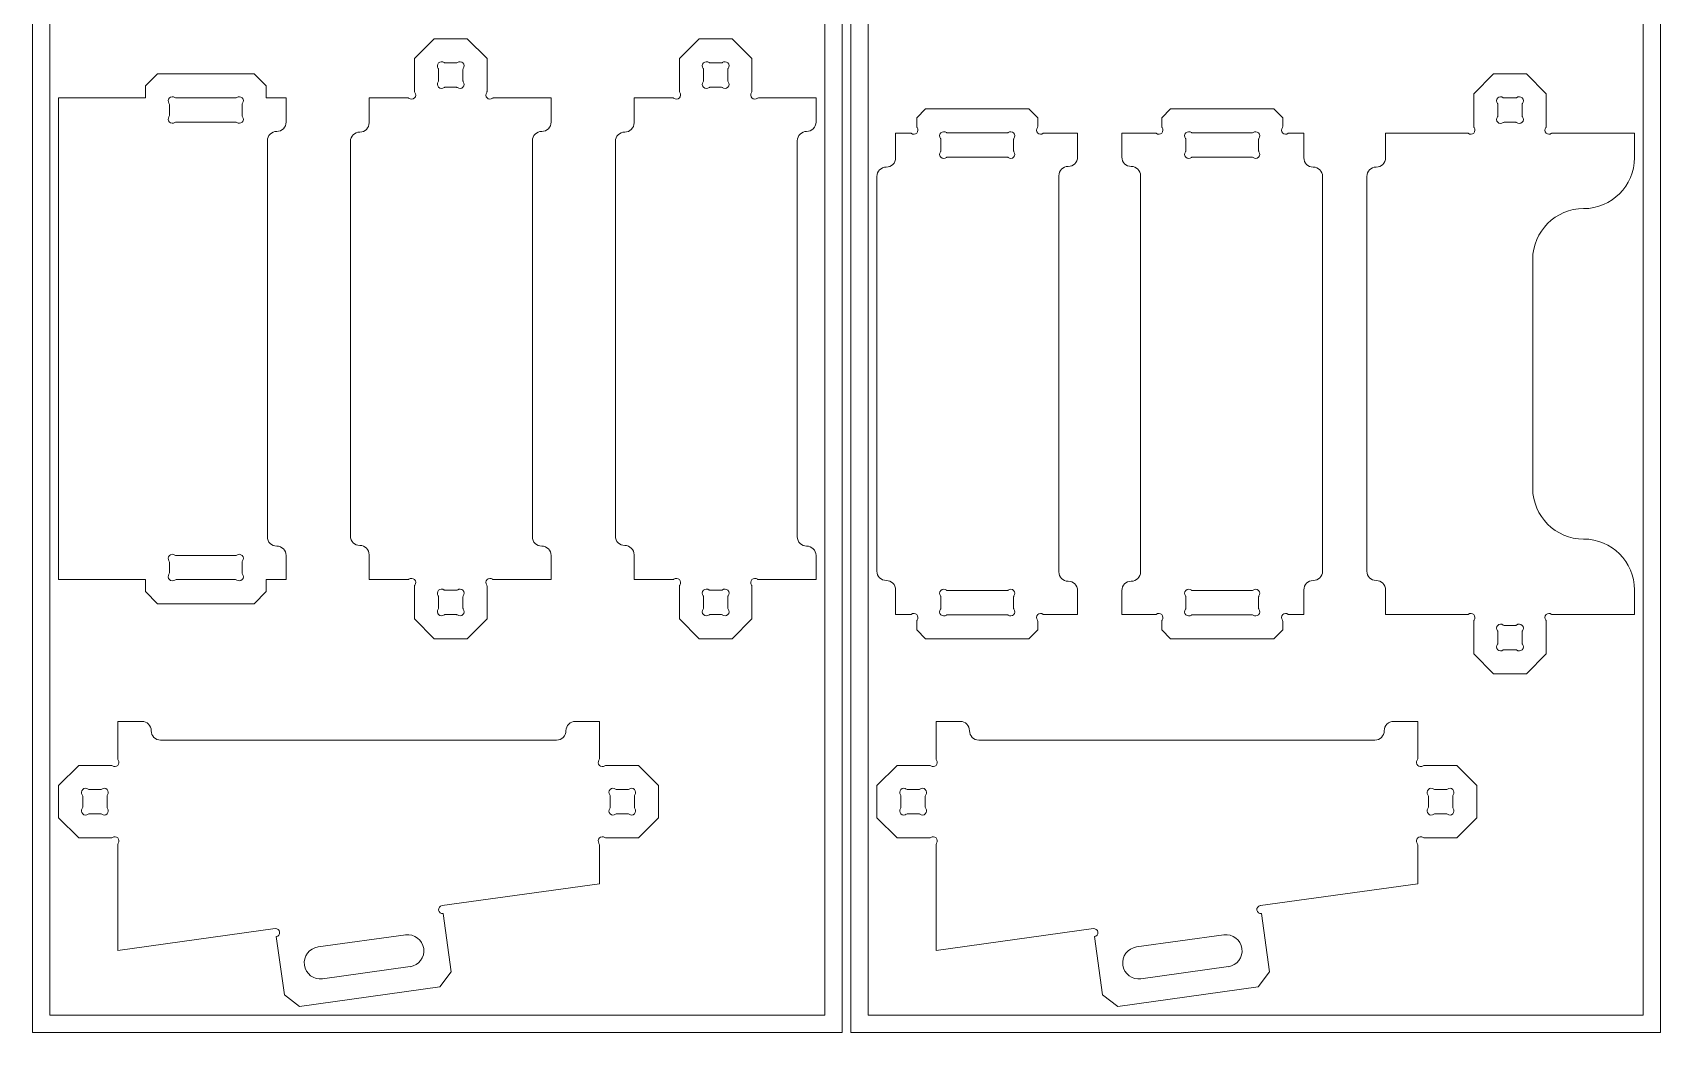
# Model space of a CAD drawing. Header units: millimetres. Extents: x 0 to 2440, y 0 to 1220.
# Drawn here: x 0 to 1217, y 0 to 747 of the extents above; entities that cross this region are included whole.
import ezdxf

# ---------------------------------------------------------------- set-up
doc = ezdxf.new("R2010")
doc.units = ezdxf.units.MM

msp = doc.modelspace()

# ---------------------------------------------------------------- linework, layer by layer
at = {"color": 7, "linetype": 'Continuous', "lineweight": 15}
for p, q in [((0, 1220), (0, 0)), ((605.1, 0), (605.1, 1220)), ((611.6, 1220), (611.6, 0)), ((1216.8, 0), (1216.8, 1220)), ((13, 1207), (13, 13)), ((592.1, 13), (592.1, 1207)), ((624.6, 1207), (624.6, 13)), ((1203.8, 13), (1203.8, 1207)), ((285.5, 727.9), (300.2, 742.7)), ((300.2, 742.7), (324.9, 742.7)), ((324.9, 742.7), (339.7, 727.9)), ((483.5, 727.9), (498.3, 742.7)), ((498.3, 742.7), (523, 742.7)), ((523, 742.7), (537.7, 727.9)), ((285.5, 703.3), (285.5, 727.9)), ((303.5, 711.3), (303.5, 719.9)), ((308.2, 724.7), (316.9, 724.7)), ((321.7, 719.9), (321.7, 711.3)), ((339.7, 727.9), (339.7, 703.3)), ((483.5, 703.3), (483.5, 727.9)), ((501.5, 711.3), (501.5, 719.9)), ((506.3, 724.7), (515, 724.7)), ((519.7, 719.9), (519.7, 711.3)), ((537.7, 727.9), (537.7, 703.3)), ((84.3, 707.5), (93.3, 716.5)), ((84.3, 698.5), (84.3, 707.5)), ((93.3, 716.5), (165.7, 716.5)), ((165.7, 716.5), (174.7, 707.5)), ((174.7, 707.5), (174.7, 698.5)), ((316.9, 706.5), (308.2, 706.5)), ((515, 706.5), (506.3, 706.5)), ((1077.2, 701.7), (1091.9, 716.5)), ((1091.9, 716.5), (1116.6, 716.5)), ((1116.6, 716.5), (1131.4, 701.7)), ((19.5, 698.5), (84.3, 698.5)), ((19.5, 698.5), (19.5, 338.5)), ((107.3, 698.5), (151.7, 698.5)), ((174.7, 698.5), (189.5, 698.5)), ((189.5, 698.5), (189.5, 680.5)), ((251.6, 698.5), (280.7, 698.5)), ((251.6, 680), (251.6, 698.5)), ((344.4, 698.5), (387.6, 698.5)), ((387.6, 698.5), (387.6, 680.5)), ((449.6, 698.5), (478.8, 698.5)), ((449.6, 680), (449.6, 698.5)), ((542.5, 698.5), (585.6, 698.5)), ((585.6, 698.5), (585.6, 680.5)), ((1077.2, 677.1), (1077.2, 701.7)), ((1095.2, 685.1), (1095.2, 693.7)), ((1099.9, 698.5), (1108.6, 698.5)), ((1113.4, 693.7), (1113.4, 685.1)), ((1131.4, 701.7), (1131.4, 677.1)), ((102.3, 685.5), (102.3, 693.5)), ((156.7, 693.5), (156.7, 685.5)), ((660.9, 683.7), (667.5, 690.3)), ((660.9, 677.1), (660.9, 683.7)), ((667.5, 690.3), (744.7, 690.3)), ((744.7, 690.3), (751.3, 683.7)), ((751.3, 683.7), (751.3, 677.1)), ((850.6, 690.3), (844, 683.7)), ((844, 683.7), (844, 677.1)), ((927.8, 690.3), (850.6, 690.3)), ((934.4, 683.7), (927.8, 690.3)), ((934.4, 677.1), (934.4, 683.7)), ((151.7, 680.5), (107.3, 680.5)), ((645.1, 672.3), (656.2, 672.3)), ((645.1, 653.8), (645.1, 672.3)), ((683.7, 672.4), (728.6, 672.4)), ((756.1, 672.3), (781.1, 672.3)), ((781.1, 672.3), (781.1, 654.3)), ((839.2, 672.3), (814.2, 672.3)), ((814.2, 672.3), (814.2, 654.3)), ((911.6, 672.4), (866.8, 672.4)), ((950.2, 672.3), (939.2, 672.3)), ((950.2, 653.8), (950.2, 672.3)), ((1011.3, 672.3), (1072.4, 672.3)), ((1011.3, 653.8), (1011.3, 672.3)), ((1108.6, 680.3), (1099.9, 680.3)), ((1136.1, 672.3), (1197.3, 672.3)), ((1197.3, 672.3), (1197.3, 653.8)), ((175.5, 370.5), (175.5, 666.5)), ((237.6, 666), (237.6, 371)), ((373.6, 370.5), (373.6, 666.5)), ((435.6, 666), (435.6, 371)), ((571.6, 370.5), (571.6, 666.5)), ((678.9, 659), (678.9, 667.6)), ((733.3, 667.6), (733.3, 659)), ((862, 667.6), (862, 659)), ((916.4, 659), (916.4, 667.6)), ((728.6, 654.2), (683.7, 654.2)), ((866.8, 654.2), (911.6, 654.2)), ((631.1, 639.8), (631.1, 344.8)), ((767.1, 344.3), (767.1, 640.3)), ((828.2, 640.3), (828.2, 344.3)), ((964.2, 344.8), (964.2, 639.8)), ((997.3, 639.8), (997.3, 344.8)), ((1121.3, 406.8), (1121.3, 577.8)), ((151.7, 356.5), (107.3, 356.5)), ((189.5, 338.5), (189.5, 356.5)), ((251.6, 357), (251.6, 338.5)), ((387.6, 338.5), (387.6, 356.5)), ((449.6, 357), (449.6, 338.5)), ((585.6, 338.5), (585.6, 356.5)), ((102.3, 351.5), (102.3, 343.5)), ((156.7, 343.5), (156.7, 351.5)), ((19.5, 338.5), (84.3, 338.5)), ((84.3, 338.5), (84.3, 329.5)), ((84.3, 329.5), (93.3, 320.5)), ((107.3, 338.5), (151.7, 338.5)), ((165.7, 320.5), (174.7, 329.5)), ((174.7, 329.5), (174.7, 338.5)), ((174.7, 338.5), (189.5, 338.5)), ((251.6, 338.5), (280.7, 338.5)), ((285.5, 333.7), (285.5, 309.1)), ((316.9, 330.5), (308.2, 330.5)), ((339.7, 309.1), (339.7, 333.7)), ((344.4, 338.5), (387.6, 338.5)), ((449.6, 338.5), (478.8, 338.5)), ((483.5, 333.7), (483.5, 309.1)), ((515, 330.5), (506.3, 330.5)), ((537.7, 309.1), (537.7, 333.7)), ((542.5, 338.5), (585.6, 338.5)), ((645.1, 330.8), (645.1, 312.3)), ((728.6, 330.4), (683.7, 330.4)), ((781.1, 312.3), (781.1, 330.3)), ((814.2, 312.3), (814.2, 330.3)), ((866.8, 330.4), (911.6, 330.4)), ((950.2, 330.8), (950.2, 312.3)), ((1011.3, 330.8), (1011.3, 312.3)), ((1197.3, 312.3), (1197.3, 330.8)), ((93.3, 320.5), (165.7, 320.5)), ((303.5, 325.7), (303.5, 317.1)), ((321.7, 317.1), (321.7, 325.7)), ((501.5, 325.7), (501.5, 317.1)), ((519.7, 317.1), (519.7, 325.7)), ((678.9, 325.6), (678.9, 317)), ((733.3, 317), (733.3, 325.6)), ((862, 317), (862, 325.6)), ((916.4, 325.6), (916.4, 317)), ((285.5, 309.1), (300.2, 294.3)), ((308.2, 312.3), (316.9, 312.3)), ((324.9, 294.3), (339.7, 309.1)), ((483.5, 309.1), (498.3, 294.3)), ((506.3, 312.3), (515, 312.3)), ((523, 294.3), (537.7, 309.1)), ((645.1, 312.3), (656.2, 312.3)), ((660.9, 307.5), (660.9, 300.9)), ((683.7, 312.2), (728.6, 312.2)), ((751.3, 300.9), (751.3, 307.5)), ((756.1, 312.3), (781.1, 312.3)), ((839.2, 312.3), (814.2, 312.3)), ((844, 300.9), (844, 307.5)), ((911.6, 312.2), (866.8, 312.2)), ((934.4, 307.5), (934.4, 300.9)), ((950.2, 312.3), (939.2, 312.3)), ((1011.3, 312.3), (1072.4, 312.3)), ((1077.2, 307.5), (1077.2, 282.9)), ((1108.6, 304.3), (1099.9, 304.3)), ((1131.4, 282.9), (1131.4, 307.5)), ((1136.1, 312.3), (1197.3, 312.3)), ((300.2, 294.3), (324.9, 294.3)), ((498.3, 294.3), (523, 294.3)), ((660.9, 300.9), (667.5, 294.3)), ((667.5, 294.3), (744.7, 294.3)), ((744.7, 294.3), (751.3, 300.9)), ((850.6, 294.3), (844, 300.9)), ((927.8, 294.3), (850.6, 294.3)), ((934.4, 300.9), (927.8, 294.3)), ((1095.2, 299.5), (1095.2, 290.9)), ((1113.4, 290.9), (1113.4, 299.5)), ((1077.2, 282.9), (1091.9, 268.1)), ((1099.9, 286.1), (1108.6, 286.1)), ((1116.6, 268.1), (1131.4, 282.9)), ((1091.9, 268.1), (1116.6, 268.1)), ((63.7, 232.5), (81.7, 232.5)), ((63.7, 204.6), (63.7, 232.5)), ((423.7, 232.5), (405.7, 232.5)), ((423.7, 204.6), (423.7, 232.5)), ((675.3, 232.5), (693.3, 232.5)), ((675.3, 204.6), (675.3, 232.5)), ((1035.3, 232.5), (1017.3, 232.5)), ((1035.3, 204.6), (1035.3, 232.5)), ((391.7, 218.5), (95.7, 218.5)), ((1003.3, 218.5), (707.3, 218.5)), ((19.5, 184.5), (34.5, 199.6)), ((34.5, 199.6), (58.7, 199.6)), ((452.9, 199.6), (428.7, 199.6)), ((467.9, 184.5), (452.9, 199.6)), ((631.1, 184.5), (646.2, 199.6)), ((646.2, 199.6), (670.3, 199.6)), ((1064.5, 199.6), (1040.4, 199.6)), ((1079.5, 184.5), (1064.5, 199.6)), ((19.5, 160.4), (19.5, 184.5)), ((467.9, 160.4), (467.9, 184.5)), ((631.1, 160.4), (631.1, 184.5)), ((1079.5, 160.4), (1079.5, 184.5)), ((37.5, 168.4), (37.5, 176.5)), ((42.5, 181.6), (50.7, 181.6)), ((55.7, 176.5), (55.7, 168.4)), ((431.7, 176.5), (431.7, 168.4)), ((444.9, 181.6), (436.7, 181.6)), ((449.9, 168.4), (449.9, 176.5)), ((649.1, 168.4), (649.1, 176.5)), ((654.2, 181.6), (662.3, 181.6)), ((667.3, 176.5), (667.3, 168.4)), ((1043.3, 176.5), (1043.3, 168.4)), ((1056.5, 181.6), (1048.4, 181.6)), ((1061.5, 168.4), (1061.5, 176.5)), ((34.5, 145.4), (19.5, 160.4)), ((50.7, 163.4), (42.5, 163.4)), ((436.7, 163.4), (444.9, 163.4)), ((452.9, 145.4), (467.9, 160.4)), ((646.2, 145.4), (631.1, 160.4)), ((662.3, 163.4), (654.2, 163.4)), ((1048.4, 163.4), (1056.5, 163.4)), ((1064.5, 145.4), (1079.5, 160.4)), ((58.7, 145.4), (34.5, 145.4)), ((63.7, 61.2), (63.7, 140.3)), ((423.7, 111.2), (423.7, 140.3)), ((428.7, 145.4), (452.9, 145.4)), ((670.3, 145.4), (646.2, 145.4)), ((675.3, 61.2), (675.3, 140.3)), ((1035.3, 111.2), (1035.3, 140.3)), ((1040.4, 145.4), (1064.5, 145.4)), ((306.1, 94.9), (423.7, 111.2)), ((917.7, 94.9), (1035.3, 111.2)), ((313, 45.4), (306.9, 88.9)), ((924.6, 45.4), (918.6, 88.9)), ((63.7, 61.2), (181.3, 77.6)), ((675.3, 61.2), (792.9, 77.6)), ((182.1, 71.6), (188.2, 28)), ((278.9, 72.9), (213.5, 63.9)), ((793.8, 71.6), (799.8, 28)), ((890.5, 72.9), (825.1, 63.9)), ((216.8, 40.1), (282.2, 49.2)), ((828.4, 40.1), (893.8, 49.2)), ((304.5, 34.1), (313, 45.4)), ((916.1, 34.1), (924.6, 45.4)), ((188.2, 28), (199.5, 19.5)), ((199.5, 19.5), (304.5, 34.1)), ((799.8, 28), (811.1, 19.5)), ((811.1, 19.5), (916.1, 34.1)), ((13, 13), (592.1, 13)), ((624.6, 13), (1203.8, 13)), ((0, 0), (605.1, 0)), ((611.6, 0), (1216.8, 0))]:
    msp.add_line(p, q, dxfattribs=at)
for centre, radius, start, end in [((305.7, 722.5), 3.1, 51.1275, 218.8725), ((305.7, 722.5), 3.1, 51.1275, 218.8725), ((302.5, 719.9), 1, 0, 38.8725), ((302.5, 719.9), 1, 0, 38.8725), ((308.2, 725.7), 1, 231.1275, 270), ((308.2, 725.7), 1, 231.1275, 270), ((316.9, 725.7), 1, 270, 308.8725), ((316.9, 725.7), 1, 270, 308.8725), ((319.5, 722.5), 3.1, 321.1275, 128.8725), ((319.5, 722.5), 3.1, 321.1275, 128.8725), ((322.7, 719.9), 1, 141.1275, 180), ((322.7, 719.9), 1, 141.1275, 180), ((503.7, 722.5), 3.1, 51.1275, 218.8725), ((503.7, 722.5), 3.1, 51.1275, 218.8725), ((500.5, 719.9), 1, 0, 38.8725), ((500.5, 719.9), 1, 0, 38.8725), ((506.3, 725.7), 1, 231.1275, 270), ((506.3, 725.7), 1, 231.1275, 270), ((515, 725.7), 1, 270, 308.8725), ((515, 725.7), 1, 270, 308.8725), ((517.5, 722.5), 3.1, 321.1275, 128.8725), ((517.5, 722.5), 3.1, 321.1275, 128.8725), ((520.7, 719.9), 1, 141.1275, 180), ((520.7, 719.9), 1, 141.1275, 180), ((305.7, 708.7), 3.1, 141.1275, 308.8725), ((305.7, 708.7), 3.1, 141.1275, 308.8725), ((302.5, 711.3), 1, 321.1275, 0), ((302.5, 711.3), 1, 321.1275, 0), ((308.2, 705.5), 1, 90, 128.8725), ((308.2, 705.5), 1, 90, 128.8725), ((316.9, 705.5), 1, 51.1275, 90), ((316.9, 705.5), 1, 51.1275, 90), ((319.5, 708.7), 3.1, 231.1275, 38.8725), ((319.5, 708.7), 3.1, 231.1275, 38.8725), ((322.7, 711.3), 1, 180, 218.8725), ((322.7, 711.3), 1, 180, 218.8725), ((503.7, 708.7), 3.1, 141.1275, 308.8725), ((503.7, 708.7), 3.1, 141.1275, 308.8725), ((500.5, 711.3), 1, 321.1275, 0), ((500.5, 711.3), 1, 321.1275, 0), ((506.3, 705.5), 1, 90, 128.8725), ((506.3, 705.5), 1, 90, 128.8725), ((515, 705.5), 1, 51.1275, 90), ((515, 705.5), 1, 51.1275, 90), ((517.5, 708.7), 3.1, 231.1275, 38.8725), ((517.5, 708.7), 3.1, 231.1275, 38.8725), ((520.7, 711.3), 1, 180, 218.8725), ((520.7, 711.3), 1, 180, 218.8725), ((104.5, 696.3), 3.1, 54.5577, 215.4423), ((104.5, 696.3), 3.1, 54.5577, 215.4423), ((100.5, 693.5), 1.8, 0, 35.4423), ((100.5, 693.5), 1.8, 0, 35.4423), ((107.3, 700.3), 1.8, 234.5577, 270), ((107.3, 700.3), 1.8, 234.5577, 270), ((151.7, 700.3), 1.8, 270, 305.4423), ((151.7, 700.3), 1.8, 270, 305.4423), ((154.5, 696.3), 3.1, 324.5577, 125.4423), ((154.5, 696.3), 3.1, 324.5577, 125.4423), ((158.5, 693.5), 1.8, 144.5577, 180), ((158.5, 693.5), 1.8, 144.5577, 180), ((280.7, 697.5), 1, 51.1275, 90), ((280.7, 697.5), 1, 51.1275, 90), ((283.3, 700.7), 3.1, 231.1275, 38.8725), ((283.3, 700.7), 3.1, 231.1275, 38.8725), ((286.5, 703.3), 1, 180, 218.8725), ((286.5, 703.3), 1, 180, 218.8725), ((341.9, 700.7), 3.1, 141.1275, 308.8725), ((341.9, 700.7), 3.1, 141.1275, 308.8725), ((338.7, 703.3), 1, 321.1275, 0), ((338.7, 703.3), 1, 321.1275, 0), ((344.4, 697.5), 1, 90, 128.8725), ((344.4, 697.5), 1, 90, 128.8725), ((478.8, 697.5), 1, 51.1275, 90), ((478.8, 697.5), 1, 51.1275, 90), ((481.3, 700.7), 3.1, 231.1275, 38.8725), ((481.3, 700.7), 3.1, 231.1275, 38.8725), ((484.5, 703.3), 1, 180, 218.8725), ((484.5, 703.3), 1, 180, 218.8725), ((539.9, 700.7), 3.1, 141.1275, 308.8725), ((539.9, 700.7), 3.1, 141.1275, 308.8725), ((536.7, 703.3), 1, 321.1275, 0), ((536.7, 703.3), 1, 321.1275, 0), ((542.5, 697.5), 1, 90, 128.8725), ((542.5, 697.5), 1, 90, 128.8725), ((1097.3, 696.3), 3.1, 51.1275, 218.8725), ((1097.3, 696.3), 3.1, 51.1275, 218.8725), ((1094.2, 693.7), 1, 0, 38.8725), ((1094.2, 693.7), 1, 0, 38.8725), ((1099.9, 699.5), 1, 231.1275, 270), ((1099.9, 699.5), 1, 231.1275, 270), ((1108.6, 699.5), 1, 270, 308.8725), ((1108.6, 699.5), 1, 270, 308.8725), ((1111.2, 696.3), 3.1, 321.1275, 128.8725), ((1111.2, 696.3), 3.1, 321.1275, 128.8725), ((1114.4, 693.7), 1, 141.1275, 180), ((1114.4, 693.7), 1, 141.1275, 180), ((104.5, 682.7), 3.1, 144.5577, 305.4423), ((104.5, 682.7), 3.1, 144.5577, 305.4423), ((100.5, 685.5), 1.8, 324.5577, 0), ((100.5, 685.5), 1.8, 324.5577, 0), ((154.5, 682.7), 3.1, 234.5577, 35.4423), ((154.5, 682.7), 3.1, 234.5577, 35.4423), ((158.5, 685.5), 1.8, 180, 215.4423), ((158.5, 685.5), 1.8, 180, 215.4423), ((1097.3, 682.5), 3.1, 141.1275, 308.8725), ((1097.3, 682.5), 3.1, 141.1275, 308.8725), ((1094.2, 685.1), 1, 321.1275, 0), ((1094.2, 685.1), 1, 321.1275, 0), ((1111.2, 682.5), 3.1, 231.1275, 38.8725), ((1111.2, 682.5), 3.1, 231.1275, 38.8725), ((1114.4, 685.1), 1, 180, 218.8725), ((1114.4, 685.1), 1, 180, 218.8725), ((107.3, 678.7), 1.8, 90, 125.4423), ((107.3, 678.7), 1.8, 90, 125.4423), ((151.7, 678.7), 1.8, 54.5577, 90), ((151.7, 678.7), 1.8, 54.5577, 90), ((182.5, 666.5), 7, 90, 180), ((182.5, 666.5), 7, 90, 180), ((182.5, 680.5), 7, 270, 0), ((182.5, 680.5), 7, 270, 0), ((244.6, 666), 7, 90, 180), ((244.6, 666), 7, 90, 180), ((244.6, 680), 7, 270, 0), ((244.6, 680), 7, 270, 0), ((380.6, 666.5), 7, 90, 180), ((380.6, 666.5), 7, 90, 180), ((380.6, 680.5), 7, 270, 0), ((380.6, 680.5), 7, 270, 0), ((442.6, 666), 7, 90, 180), ((442.6, 666), 7, 90, 180), ((442.6, 680), 7, 270, 0), ((442.6, 680), 7, 270, 0), ((578.6, 666.5), 7, 90, 180), ((578.6, 666.5), 7, 90, 180), ((578.6, 680.5), 7, 270, 0), ((578.6, 680.5), 7, 270, 0), ((656.2, 671.3), 1, 51.1275, 90), ((656.2, 671.3), 1, 51.1275, 90), ((658.7, 674.5), 3.1, 231.1275, 38.8725), ((658.7, 674.5), 3.1, 231.1275, 38.8725), ((661.9, 677.1), 1, 180, 218.8725), ((661.9, 677.1), 1, 180, 218.8725), ((681.1, 670.2), 3.1, 51.1275, 218.8725), ((681.1, 670.2), 3.1, 51.1275, 218.8725), ((683.7, 673.4), 1, 231.1275, 270), ((683.7, 673.4), 1, 231.1275, 270), ((728.6, 673.4), 1, 270, 308.8725), ((728.6, 673.4), 1, 270, 308.8725), ((731.1, 670.2), 3.1, 321.1275, 128.8725), ((731.1, 670.2), 3.1, 321.1275, 128.8725), ((753.5, 674.5), 3.1, 141.1275, 308.8725), ((753.5, 674.5), 3.1, 141.1275, 308.8725), ((750.3, 677.1), 1, 321.1275, 0), ((750.3, 677.1), 1, 321.1275, 0), ((756.1, 671.3), 1, 90, 128.8725), ((756.1, 671.3), 1, 90, 128.8725), ((839.2, 671.3), 1, 51.1275, 90), ((839.2, 671.3), 1, 51.1275, 90), ((841.8, 674.5), 3.1, 231.1275, 38.8725), ((841.8, 674.5), 3.1, 231.1275, 38.8725), ((845, 677.1), 1, 180, 218.8725), ((845, 677.1), 1, 180, 218.8725), ((864.2, 670.2), 3.1, 51.1275, 218.8725), ((864.2, 670.2), 3.1, 51.1275, 218.8725), ((866.8, 673.4), 1, 231.1275, 270), ((866.8, 673.4), 1, 231.1275, 270), ((911.6, 673.4), 1, 270, 308.8725), ((911.6, 673.4), 1, 270, 308.8725), ((914.2, 670.2), 3.1, 321.1275, 128.8725), ((914.2, 670.2), 3.1, 321.1275, 128.8725), ((936.6, 674.5), 3.1, 141.1275, 308.8725), ((936.6, 674.5), 3.1, 141.1275, 308.8725), ((933.4, 677.1), 1, 321.1275, 0), ((933.4, 677.1), 1, 321.1275, 0), ((939.2, 671.3), 1, 90, 128.8725), ((939.2, 671.3), 1, 90, 128.8725), ((1072.4, 671.3), 1, 51.1275, 90), ((1072.4, 671.3), 1, 51.1275, 90), ((1075, 674.5), 3.1, 231.1275, 38.8725), ((1075, 674.5), 3.1, 231.1275, 38.8725), ((1078.2, 677.1), 1, 180, 218.8725), ((1078.2, 677.1), 1, 180, 218.8725), ((1099.9, 679.3), 1, 90, 128.8725), ((1099.9, 679.3), 1, 90, 128.8725), ((1108.6, 679.3), 1, 51.1275, 90), ((1108.6, 679.3), 1, 51.1275, 90), ((1133.5, 674.5), 3.1, 141.1275, 308.8725), ((1133.5, 674.5), 3.1, 141.1275, 308.8725), ((1130.4, 677.1), 1, 321.1275, 0), ((1130.4, 677.1), 1, 321.1275, 0), ((1136.1, 671.3), 1, 90, 128.8725), ((1136.1, 671.3), 1, 90, 128.8725), ((681.1, 656.4), 3.1, 141.1275, 308.8725), ((681.1, 656.4), 3.1, 141.1275, 308.8725), ((677.9, 667.6), 1, 0, 38.8725), ((677.9, 667.6), 1, 0, 38.8725), ((677.9, 659), 1, 321.1275, 0), ((677.9, 659), 1, 321.1275, 0), ((731.1, 656.4), 3.1, 231.1275, 38.8725), ((731.1, 656.4), 3.1, 231.1275, 38.8725), ((734.3, 667.6), 1, 141.1275, 180), ((734.3, 667.6), 1, 141.1275, 180), ((734.3, 659), 1, 180, 218.8725), ((734.3, 659), 1, 180, 218.8725), ((864.2, 656.4), 3.1, 141.1275, 308.8725), ((864.2, 656.4), 3.1, 141.1275, 308.8725), ((861, 667.6), 1, 0, 38.8725), ((861, 667.6), 1, 0, 38.8725), ((861, 659), 1, 321.1275, 0), ((861, 659), 1, 321.1275, 0), ((914.2, 656.4), 3.1, 231.1275, 38.8725), ((914.2, 656.4), 3.1, 231.1275, 38.8725), ((917.4, 667.6), 1, 141.1275, 180), ((917.4, 667.6), 1, 141.1275, 180), ((917.4, 659), 1, 180, 218.8725), ((917.4, 659), 1, 180, 218.8725), ((638.1, 639.8), 7, 90, 180), ((638.1, 639.8), 7, 90, 180), ((638.1, 653.8), 7, 270, 0), ((638.1, 653.8), 7, 270, 0), ((683.7, 653.2), 1, 90, 128.8725), ((683.7, 653.2), 1, 90, 128.8725), ((728.6, 653.2), 1, 51.1275, 90), ((728.6, 653.2), 1, 51.1275, 90), ((774.1, 640.3), 7, 90, 180), ((774.1, 640.3), 7, 90, 180), ((774.1, 654.3), 7, 270, 0), ((774.1, 654.3), 7, 270, 0), ((821.2, 654.3), 7, 180, 270), ((821.2, 654.3), 7, 180, 270), ((821.2, 640.3), 7, 0, 90), ((821.2, 640.3), 7, 0, 90), ((866.8, 653.2), 1, 90, 128.8725), ((866.8, 653.2), 1, 90, 128.8725), ((911.6, 653.2), 1, 51.1275, 90), ((911.6, 653.2), 1, 51.1275, 90), ((957.2, 653.8), 7, 180, 270), ((957.2, 653.8), 7, 180, 270), ((957.2, 639.8), 7, 0, 90), ((957.2, 639.8), 7, 0, 90), ((1004.3, 639.8), 7, 90, 180), ((1004.3, 639.8), 7, 90, 180), ((1004.3, 653.8), 7, 270, 0), ((1004.3, 653.8), 7, 270, 0), ((1159.3, 653.8), 38, 270, 0), ((1159.3, 653.8), 38, 270, 0), ((1159.3, 577.8), 38, 90, 180), ((1159.3, 577.8), 38, 90, 180), ((1159.3, 406.8), 38, 180, 270), ((1159.3, 406.8), 38, 180, 270), ((182.5, 370.5), 7, 180, 270), ((182.5, 370.5), 7, 180, 270), ((244.6, 371), 7, 180, 270), ((244.6, 371), 7, 180, 270), ((380.6, 370.5), 7, 180, 270), ((380.6, 370.5), 7, 180, 270), ((442.6, 371), 7, 180, 270), ((442.6, 371), 7, 180, 270), ((578.6, 370.5), 7, 180, 270), ((578.6, 370.5), 7, 180, 270), ((1159.3, 330.8), 38, 0, 90), ((1159.3, 330.8), 38, 0, 90), ((104.5, 354.3), 3.1, 54.5577, 215.4423), ((104.5, 354.3), 3.1, 54.5577, 215.4423), ((107.3, 358.3), 1.8, 234.5577, 270), ((107.3, 358.3), 1.8, 234.5577, 270), ((151.7, 358.3), 1.8, 270, 305.4423), ((151.7, 358.3), 1.8, 270, 305.4423), ((154.5, 354.3), 3.1, 324.5577, 125.4423), ((154.5, 354.3), 3.1, 324.5577, 125.4423), ((182.5, 356.5), 7, 0, 90), ((182.5, 356.5), 7, 0, 90), ((244.6, 357), 7, 0, 90), ((244.6, 357), 7, 0, 90), ((380.6, 356.5), 7, 0, 90), ((380.6, 356.5), 7, 0, 90), ((442.6, 357), 7, 0, 90), ((442.6, 357), 7, 0, 90), ((578.6, 356.5), 7, 0, 90), ((578.6, 356.5), 7, 0, 90), ((104.5, 340.7), 3.1, 144.5577, 305.4423), ((104.5, 340.7), 3.1, 144.5577, 305.4423), ((100.5, 351.5), 1.8, 0, 35.4423), ((100.5, 351.5), 1.8, 0, 35.4423), ((100.5, 343.5), 1.8, 324.5577, 0), ((100.5, 343.5), 1.8, 324.5577, 0), ((154.5, 340.7), 3.1, 234.5577, 35.4423), ((154.5, 340.7), 3.1, 234.5577, 35.4423), ((158.5, 351.5), 1.8, 144.5577, 180), ((158.5, 351.5), 1.8, 144.5577, 180), ((158.5, 343.5), 1.8, 180, 215.4423), ((158.5, 343.5), 1.8, 180, 215.4423), ((638.1, 344.8), 7, 180, 270), ((638.1, 344.8), 7, 180, 270), ((774.1, 344.3), 7, 180, 270), ((774.1, 344.3), 7, 180, 270), ((821.2, 344.3), 7, 270, 0), ((821.2, 344.3), 7, 270, 0), ((957.2, 344.8), 7, 270, 0), ((957.2, 344.8), 7, 270, 0), ((1004.3, 344.8), 7, 180, 270), ((1004.3, 344.8), 7, 180, 270), ((107.3, 336.7), 1.8, 90, 125.4423), ((107.3, 336.7), 1.8, 90, 125.4423), ((151.7, 336.7), 1.8, 54.5577, 90), ((151.7, 336.7), 1.8, 54.5577, 90), ((280.7, 339.5), 1, 270, 308.8725), ((280.7, 339.5), 1, 270, 308.8725), ((283.3, 336.3), 3.1, 321.1275, 128.8725), ((283.3, 336.3), 3.1, 321.1275, 128.8725), ((286.5, 333.7), 1, 141.1275, 180), ((286.5, 333.7), 1, 141.1275, 180), ((305.7, 328.3), 3.1, 51.1275, 218.8725), ((305.7, 328.3), 3.1, 51.1275, 218.8725), ((308.2, 331.5), 1, 231.1275, 270), ((308.2, 331.5), 1, 231.1275, 270), ((316.9, 331.5), 1, 270, 308.8725), ((316.9, 331.5), 1, 270, 308.8725), ((319.5, 328.3), 3.1, 321.1275, 128.8725), ((319.5, 328.3), 3.1, 321.1275, 128.8725), ((341.9, 336.3), 3.1, 51.1275, 218.8725), ((341.9, 336.3), 3.1, 51.1275, 218.8725), ((338.7, 333.7), 1, 0, 38.8725), ((338.7, 333.7), 1, 0, 38.8725), ((344.4, 339.5), 1, 231.1275, 270), ((344.4, 339.5), 1, 231.1275, 270), ((478.8, 339.5), 1, 270, 308.8725), ((478.8, 339.5), 1, 270, 308.8725), ((481.3, 336.3), 3.1, 321.1275, 128.8725), ((481.3, 336.3), 3.1, 321.1275, 128.8725), ((484.5, 333.7), 1, 141.1275, 180), ((484.5, 333.7), 1, 141.1275, 180), ((503.7, 328.3), 3.1, 51.1275, 218.8725), ((503.7, 328.3), 3.1, 51.1275, 218.8725), ((506.3, 331.5), 1, 231.1275, 270), ((506.3, 331.5), 1, 231.1275, 270), ((515, 331.5), 1, 270, 308.8725), ((515, 331.5), 1, 270, 308.8725), ((517.5, 328.3), 3.1, 321.1275, 128.8725), ((517.5, 328.3), 3.1, 321.1275, 128.8725), ((539.9, 336.3), 3.1, 51.1275, 218.8725), ((539.9, 336.3), 3.1, 51.1275, 218.8725), ((536.7, 333.7), 1, 0, 38.8725), ((536.7, 333.7), 1, 0, 38.8725), ((542.5, 339.5), 1, 231.1275, 270), ((542.5, 339.5), 1, 231.1275, 270), ((638.1, 330.8), 7, 0, 90), ((638.1, 330.8), 7, 0, 90), ((681.1, 328.2), 3.1, 51.1275, 218.8725), ((681.1, 328.2), 3.1, 51.1275, 218.8725), ((683.7, 331.4), 1, 231.1275, 270), ((683.7, 331.4), 1, 231.1275, 270), ((728.6, 331.4), 1, 270, 308.8725), ((728.6, 331.4), 1, 270, 308.8725), ((731.1, 328.2), 3.1, 321.1275, 128.8725), ((731.1, 328.2), 3.1, 321.1275, 128.8725), ((774.1, 330.3), 7, 0, 90), ((774.1, 330.3), 7, 0, 90), ((821.2, 330.3), 7, 90, 180), ((821.2, 330.3), 7, 90, 180), ((864.2, 328.2), 3.1, 51.1275, 218.8725), ((864.2, 328.2), 3.1, 51.1275, 218.8725), ((866.8, 331.4), 1, 231.1275, 270), ((866.8, 331.4), 1, 231.1275, 270), ((911.6, 331.4), 1, 270, 308.8725), ((911.6, 331.4), 1, 270, 308.8725), ((914.2, 328.2), 3.1, 321.1275, 128.8725), ((914.2, 328.2), 3.1, 321.1275, 128.8725), ((957.2, 330.8), 7, 90, 180), ((957.2, 330.8), 7, 90, 180), ((1004.3, 330.8), 7, 0, 90), ((1004.3, 330.8), 7, 0, 90), ((305.7, 314.5), 3.1, 141.1275, 308.8725), ((305.7, 314.5), 3.1, 141.1275, 308.8725), ((302.5, 325.7), 1, 0, 38.8725), ((302.5, 325.7), 1, 0, 38.8725), ((302.5, 317.1), 1, 321.1275, 0), ((302.5, 317.1), 1, 321.1275, 0), ((319.5, 314.5), 3.1, 231.1275, 38.8725), ((319.5, 314.5), 3.1, 231.1275, 38.8725), ((322.7, 325.7), 1, 141.1275, 180), ((322.7, 325.7), 1, 141.1275, 180), ((322.7, 317.1), 1, 180, 218.8725), ((322.7, 317.1), 1, 180, 218.8725), ((503.7, 314.5), 3.1, 141.1275, 308.8725), ((503.7, 314.5), 3.1, 141.1275, 308.8725), ((500.5, 325.7), 1, 0, 38.8725), ((500.5, 325.7), 1, 0, 38.8725), ((500.5, 317.1), 1, 321.1275, 0), ((500.5, 317.1), 1, 321.1275, 0), ((517.5, 314.5), 3.1, 231.1275, 38.8725), ((517.5, 314.5), 3.1, 231.1275, 38.8725), ((520.7, 325.7), 1, 141.1275, 180), ((520.7, 325.7), 1, 141.1275, 180), ((520.7, 317.1), 1, 180, 218.8725), ((520.7, 317.1), 1, 180, 218.8725), ((677.9, 325.6), 1, 0, 38.8725), ((677.9, 325.6), 1, 0, 38.8725), ((677.9, 317), 1, 321.1275, 0), ((677.9, 317), 1, 321.1275, 0), ((734.3, 325.6), 1, 141.1275, 180), ((734.3, 325.6), 1, 141.1275, 180), ((734.3, 317), 1, 180, 218.8725), ((734.3, 317), 1, 180, 218.8725), ((861, 325.6), 1, 0, 38.8725), ((861, 325.6), 1, 0, 38.8725), ((861, 317), 1, 321.1275, 0), ((861, 317), 1, 321.1275, 0), ((917.4, 325.6), 1, 141.1275, 180), ((917.4, 325.6), 1, 141.1275, 180), ((917.4, 317), 1, 180, 218.8725), ((917.4, 317), 1, 180, 218.8725), ((308.2, 311.3), 1, 90, 128.8725), ((308.2, 311.3), 1, 90, 128.8725), ((316.9, 311.3), 1, 51.1275, 90), ((316.9, 311.3), 1, 51.1275, 90), ((506.3, 311.3), 1, 90, 128.8725), ((506.3, 311.3), 1, 90, 128.8725), ((515, 311.3), 1, 51.1275, 90), ((515, 311.3), 1, 51.1275, 90), ((656.2, 313.3), 1, 270, 308.8725), ((656.2, 313.3), 1, 270, 308.8725), ((658.7, 310.1), 3.1, 321.1275, 128.8725), ((658.7, 310.1), 3.1, 321.1275, 128.8725), ((661.9, 307.5), 1, 141.1275, 180), ((661.9, 307.5), 1, 141.1275, 180), ((681.1, 314.4), 3.1, 141.1275, 308.8725), ((681.1, 314.4), 3.1, 141.1275, 308.8725), ((683.7, 311.2), 1, 90, 128.8725), ((683.7, 311.2), 1, 90, 128.8725), ((728.6, 311.2), 1, 51.1275, 90), ((728.6, 311.2), 1, 51.1275, 90), ((731.1, 314.4), 3.1, 231.1275, 38.8725), ((731.1, 314.4), 3.1, 231.1275, 38.8725), ((753.5, 310.1), 3.1, 51.1275, 218.8725), ((753.5, 310.1), 3.1, 51.1275, 218.8725), ((750.3, 307.5), 1, 0, 38.8725), ((750.3, 307.5), 1, 0, 38.8725), ((756.1, 313.3), 1, 231.1275, 270), ((756.1, 313.3), 1, 231.1275, 270), ((839.2, 313.3), 1, 270, 308.8725), ((839.2, 313.3), 1, 270, 308.8725), ((841.8, 310.1), 3.1, 321.1275, 128.8725), ((841.8, 310.1), 3.1, 321.1275, 128.8725), ((845, 307.5), 1, 141.1275, 180), ((845, 307.5), 1, 141.1275, 180), ((864.2, 314.4), 3.1, 141.1275, 308.8725), ((864.2, 314.4), 3.1, 141.1275, 308.8725), ((866.8, 311.2), 1, 90, 128.8725), ((866.8, 311.2), 1, 90, 128.8725), ((911.6, 311.2), 1, 51.1275, 90), ((911.6, 311.2), 1, 51.1275, 90), ((914.2, 314.4), 3.1, 231.1275, 38.8725), ((914.2, 314.4), 3.1, 231.1275, 38.8725), ((936.6, 310.1), 3.1, 51.1275, 218.8725), ((936.6, 310.1), 3.1, 51.1275, 218.8725), ((933.4, 307.5), 1, 0, 38.8725), ((933.4, 307.5), 1, 0, 38.8725), ((939.2, 313.3), 1, 231.1275, 270), ((939.2, 313.3), 1, 231.1275, 270), ((1072.4, 313.3), 1, 270, 308.8725), ((1072.4, 313.3), 1, 270, 308.8725), ((1075, 310.1), 3.1, 321.1275, 128.8725), ((1075, 310.1), 3.1, 321.1275, 128.8725), ((1078.2, 307.5), 1, 141.1275, 180), ((1078.2, 307.5), 1, 141.1275, 180), ((1097.3, 302.1), 3.1, 51.1275, 218.8725), ((1097.3, 302.1), 3.1, 51.1275, 218.8725), ((1099.9, 305.3), 1, 231.1275, 270), ((1099.9, 305.3), 1, 231.1275, 270), ((1108.6, 305.3), 1, 270, 308.8725), ((1108.6, 305.3), 1, 270, 308.8725), ((1111.2, 302.1), 3.1, 321.1275, 128.8725), ((1111.2, 302.1), 3.1, 321.1275, 128.8725), ((1133.5, 310.1), 3.1, 51.1275, 218.8725), ((1133.5, 310.1), 3.1, 51.1275, 218.8725), ((1130.4, 307.5), 1, 0, 38.8725), ((1130.4, 307.5), 1, 0, 38.8725), ((1136.1, 313.3), 1, 231.1275, 270), ((1136.1, 313.3), 1, 231.1275, 270), ((1094.2, 299.5), 1, 0, 38.8725), ((1094.2, 299.5), 1, 0, 38.8725), ((1114.4, 299.5), 1, 141.1275, 180), ((1114.4, 299.5), 1, 141.1275, 180), ((1097.3, 288.3), 3.1, 141.1275, 308.8725), ((1097.3, 288.3), 3.1, 141.1275, 308.8725), ((1094.2, 290.9), 1, 321.1275, 0), ((1094.2, 290.9), 1, 321.1275, 0), ((1099.9, 285.1), 1, 90, 128.8725), ((1099.9, 285.1), 1, 90, 128.8725), ((1108.6, 285.1), 1, 51.1275, 90), ((1108.6, 285.1), 1, 51.1275, 90), ((1111.2, 288.3), 3.1, 231.1275, 38.8725), ((1111.2, 288.3), 3.1, 231.1275, 38.8725), ((1114.4, 290.9), 1, 180, 218.8725), ((1114.4, 290.9), 1, 180, 218.8725), ((81.7, 225.5), 7, 0, 90), ((81.7, 225.5), 7, 0, 90), ((405.7, 225.5), 7, 90, 180), ((405.7, 225.5), 7, 90, 180), ((693.3, 225.5), 7, 0, 90), ((693.3, 225.5), 7, 0, 90), ((1017.3, 225.5), 7, 90, 180), ((1017.3, 225.5), 7, 90, 180), ((95.7, 225.5), 7, 180, 270), ((95.7, 225.5), 7, 180, 270), ((391.7, 225.5), 7, 270, 0), ((391.7, 225.5), 7, 270, 0), ((707.3, 225.5), 7, 180, 270), ((707.3, 225.5), 7, 180, 270), ((1003.3, 225.5), 7, 270, 0), ((1003.3, 225.5), 7, 270, 0), ((58.7, 197.8), 1.8, 54.5577, 90), ((58.7, 197.8), 1.8, 54.5577, 90), ((61.5, 201.8), 3.1, 234.5577, 35.4423), ((61.5, 201.8), 3.1, 234.5577, 35.4423), ((65.5, 204.6), 1.8, 180, 215.4423), ((65.5, 204.6), 1.8, 180, 215.4423), ((425.9, 201.8), 3.1, 144.5577, 305.4423), ((425.9, 201.8), 3.1, 144.5577, 305.4423), ((421.9, 204.6), 1.8, 324.5577, 0), ((421.9, 204.6), 1.8, 324.5577, 0), ((428.7, 197.8), 1.8, 90, 125.4423), ((428.7, 197.8), 1.8, 90, 125.4423), ((670.3, 197.8), 1.8, 54.5577, 90), ((670.3, 197.8), 1.8, 54.5577, 90), ((673.1, 201.8), 3.1, 234.5577, 35.4423), ((673.1, 201.8), 3.1, 234.5577, 35.4423), ((677.1, 204.6), 1.8, 180, 215.4423), ((677.1, 204.6), 1.8, 180, 215.4423), ((1037.5, 201.8), 3.1, 144.5577, 305.4423), ((1037.5, 201.8), 3.1, 144.5577, 305.4423), ((1033.5, 204.6), 1.8, 324.5577, 0), ((1033.5, 204.6), 1.8, 324.5577, 0), ((1040.4, 197.8), 1.8, 90, 125.4423), ((1040.4, 197.8), 1.8, 90, 125.4423), ((39.7, 179.4), 3.1, 54.5577, 215.4423), ((39.7, 179.4), 3.1, 54.5577, 215.4423), ((35.7, 176.5), 1.8, 0, 35.4423), ((35.7, 176.5), 1.8, 0, 35.4423), ((42.5, 183.4), 1.8, 234.5577, 270), ((42.5, 183.4), 1.8, 234.5577, 270), ((50.7, 183.4), 1.8, 270, 305.4423), ((50.7, 183.4), 1.8, 270, 305.4423), ((53.5, 179.4), 3.1, 324.5577, 125.4423), ((53.5, 179.4), 3.1, 324.5577, 125.4423), ((57.5, 176.5), 1.8, 144.5577, 180), ((57.5, 176.5), 1.8, 144.5577, 180), ((433.9, 179.4), 3.1, 54.5577, 215.4423), ((433.9, 179.4), 3.1, 54.5577, 215.4423), ((429.9, 176.5), 1.8, 0, 35.4423), ((429.9, 176.5), 1.8, 0, 35.4423), ((436.7, 183.4), 1.8, 234.5577, 270), ((436.7, 183.4), 1.8, 234.5577, 270), ((444.9, 183.4), 1.8, 270, 305.4423), ((444.9, 183.4), 1.8, 270, 305.4423), ((447.7, 179.4), 3.1, 324.5577, 125.4423), ((447.7, 179.4), 3.1, 324.5577, 125.4423), ((451.7, 176.5), 1.8, 144.5577, 180), ((451.7, 176.5), 1.8, 144.5577, 180), ((651.3, 179.4), 3.1, 54.5577, 215.4423), ((651.3, 179.4), 3.1, 54.5577, 215.4423), ((647.3, 176.5), 1.8, 0, 35.4423), ((647.3, 176.5), 1.8, 0, 35.4423), ((654.2, 183.4), 1.8, 234.5577, 270), ((654.2, 183.4), 1.8, 234.5577, 270), ((662.3, 183.4), 1.8, 270, 305.4423), ((662.3, 183.4), 1.8, 270, 305.4423), ((665.1, 179.4), 3.1, 324.5577, 125.4423), ((665.1, 179.4), 3.1, 324.5577, 125.4423), ((669.1, 176.5), 1.8, 144.5577, 180), ((669.1, 176.5), 1.8, 144.5577, 180), ((1045.5, 179.4), 3.1, 54.5577, 215.4423), ((1045.5, 179.4), 3.1, 54.5577, 215.4423), ((1041.5, 176.5), 1.8, 0, 35.4423), ((1041.5, 176.5), 1.8, 0, 35.4423), ((1048.4, 183.4), 1.8, 234.5577, 270), ((1048.4, 183.4), 1.8, 234.5577, 270), ((1056.5, 183.4), 1.8, 270, 305.4423), ((1056.5, 183.4), 1.8, 270, 305.4423), ((1059.3, 179.4), 3.1, 324.5577, 125.4423), ((1059.3, 179.4), 3.1, 324.5577, 125.4423), ((1063.3, 176.5), 1.8, 144.5577, 180), ((1063.3, 176.5), 1.8, 144.5577, 180), ((39.7, 165.6), 3.1, 144.5577, 305.4423), ((39.7, 165.6), 3.1, 144.5577, 305.4423), ((35.7, 168.4), 1.8, 324.5577, 0), ((35.7, 168.4), 1.8, 324.5577, 0), ((42.5, 161.6), 1.8, 90, 125.4423), ((42.5, 161.6), 1.8, 90, 125.4423), ((50.7, 161.6), 1.8, 54.5577, 90), ((50.7, 161.6), 1.8, 54.5577, 90), ((53.5, 165.6), 3.1, 234.5577, 35.4423), ((53.5, 165.6), 3.1, 234.5577, 35.4423), ((57.5, 168.4), 1.8, 180, 215.4423), ((57.5, 168.4), 1.8, 180, 215.4423), ((433.9, 165.6), 3.1, 144.5577, 305.4423), ((433.9, 165.6), 3.1, 144.5577, 305.4423), ((429.9, 168.4), 1.8, 324.5577, 0), ((429.9, 168.4), 1.8, 324.5577, 0), ((436.7, 161.6), 1.8, 90, 125.4423), ((436.7, 161.6), 1.8, 90, 125.4423), ((444.9, 161.6), 1.8, 54.5577, 90), ((444.9, 161.6), 1.8, 54.5577, 90), ((447.7, 165.6), 3.1, 234.5577, 35.4423), ((447.7, 165.6), 3.1, 234.5577, 35.4423), ((451.7, 168.4), 1.8, 180, 215.4423), ((451.7, 168.4), 1.8, 180, 215.4423), ((651.3, 165.6), 3.1, 144.5577, 305.4423), ((651.3, 165.6), 3.1, 144.5577, 305.4423), ((647.3, 168.4), 1.8, 324.5577, 0), ((647.3, 168.4), 1.8, 324.5577, 0), ((654.2, 161.6), 1.8, 90, 125.4423), ((654.2, 161.6), 1.8, 90, 125.4423), ((662.3, 161.6), 1.8, 54.5577, 90), ((662.3, 161.6), 1.8, 54.5577, 90), ((665.1, 165.6), 3.1, 234.5577, 35.4423), ((665.1, 165.6), 3.1, 234.5577, 35.4423), ((669.1, 168.4), 1.8, 180, 215.4423), ((669.1, 168.4), 1.8, 180, 215.4423), ((1045.5, 165.6), 3.1, 144.5577, 305.4423), ((1045.5, 165.6), 3.1, 144.5577, 305.4423), ((1041.5, 168.4), 1.8, 324.5577, 0), ((1041.5, 168.4), 1.8, 324.5577, 0), ((1048.4, 161.6), 1.8, 90, 125.4423), ((1048.4, 161.6), 1.8, 90, 125.4423), ((1056.5, 161.6), 1.8, 54.5577, 90), ((1056.5, 161.6), 1.8, 54.5577, 90), ((1059.3, 165.6), 3.1, 234.5577, 35.4423), ((1059.3, 165.6), 3.1, 234.5577, 35.4423), ((1063.3, 168.4), 1.8, 180, 215.4423), ((1063.3, 168.4), 1.8, 180, 215.4423), ((61.5, 143.2), 3.1, 324.5577, 125.4423), ((61.5, 143.2), 3.1, 324.5577, 125.4423), ((425.9, 143.2), 3.1, 54.5577, 215.4423), ((425.9, 143.2), 3.1, 54.5577, 215.4423), ((673.1, 143.2), 3.1, 324.5577, 125.4423), ((673.1, 143.2), 3.1, 324.5577, 125.4423), ((1037.5, 143.2), 3.1, 54.5577, 215.4423), ((1037.5, 143.2), 3.1, 54.5577, 215.4423), ((58.7, 147.2), 1.8, 270, 305.4423), ((58.7, 147.2), 1.8, 270, 305.4423), ((65.5, 140.3), 1.8, 144.5577, 180), ((65.5, 140.3), 1.8, 144.5577, 180), ((421.9, 140.3), 1.8, 0, 35.4423), ((421.9, 140.3), 1.8, 0, 35.4423), ((428.7, 147.2), 1.8, 234.5577, 270), ((428.7, 147.2), 1.8, 234.5577, 270), ((670.3, 147.2), 1.8, 270, 305.4423), ((670.3, 147.2), 1.8, 270, 305.4423), ((677.1, 140.3), 1.8, 144.5577, 180), ((677.1, 140.3), 1.8, 144.5577, 180), ((1033.5, 140.3), 1.8, 0, 35.4423), ((1033.5, 140.3), 1.8, 0, 35.4423), ((1040.4, 147.2), 1.8, 234.5577, 270), ((1040.4, 147.2), 1.8, 234.5577, 270), ((306.5, 91.9), 3, 97.9072, 277.9072), ((306.5, 91.9), 3, 97.9072, 277.9072), ((918.1, 91.9), 3, 97.9072, 277.9072), ((918.1, 91.9), 3, 97.9072, 277.9072), ((181.7, 74.6), 3, 277.9072, 97.9072), ((181.7, 74.6), 3, 277.9072, 97.9072), ((280.5, 61), 12, 277.9072, 97.9072), ((280.5, 61), 12, 277.9072, 97.9072), ((793.3, 74.6), 3, 277.9072, 97.9072), ((793.3, 74.6), 3, 277.9072, 97.9072), ((892.1, 61), 12, 277.9072, 97.9072), ((892.1, 61), 12, 277.9072, 97.9072), ((215.1, 52), 12, 97.9072, 277.9072), ((215.1, 52), 12, 97.9072, 277.9072), ((826.8, 52), 12, 97.9072, 277.9072), ((826.8, 52), 12, 97.9072, 277.9072)]:
    msp.add_arc(centre, radius, start, end, dxfattribs=at)

doc.saveas('drawing.dxf')
